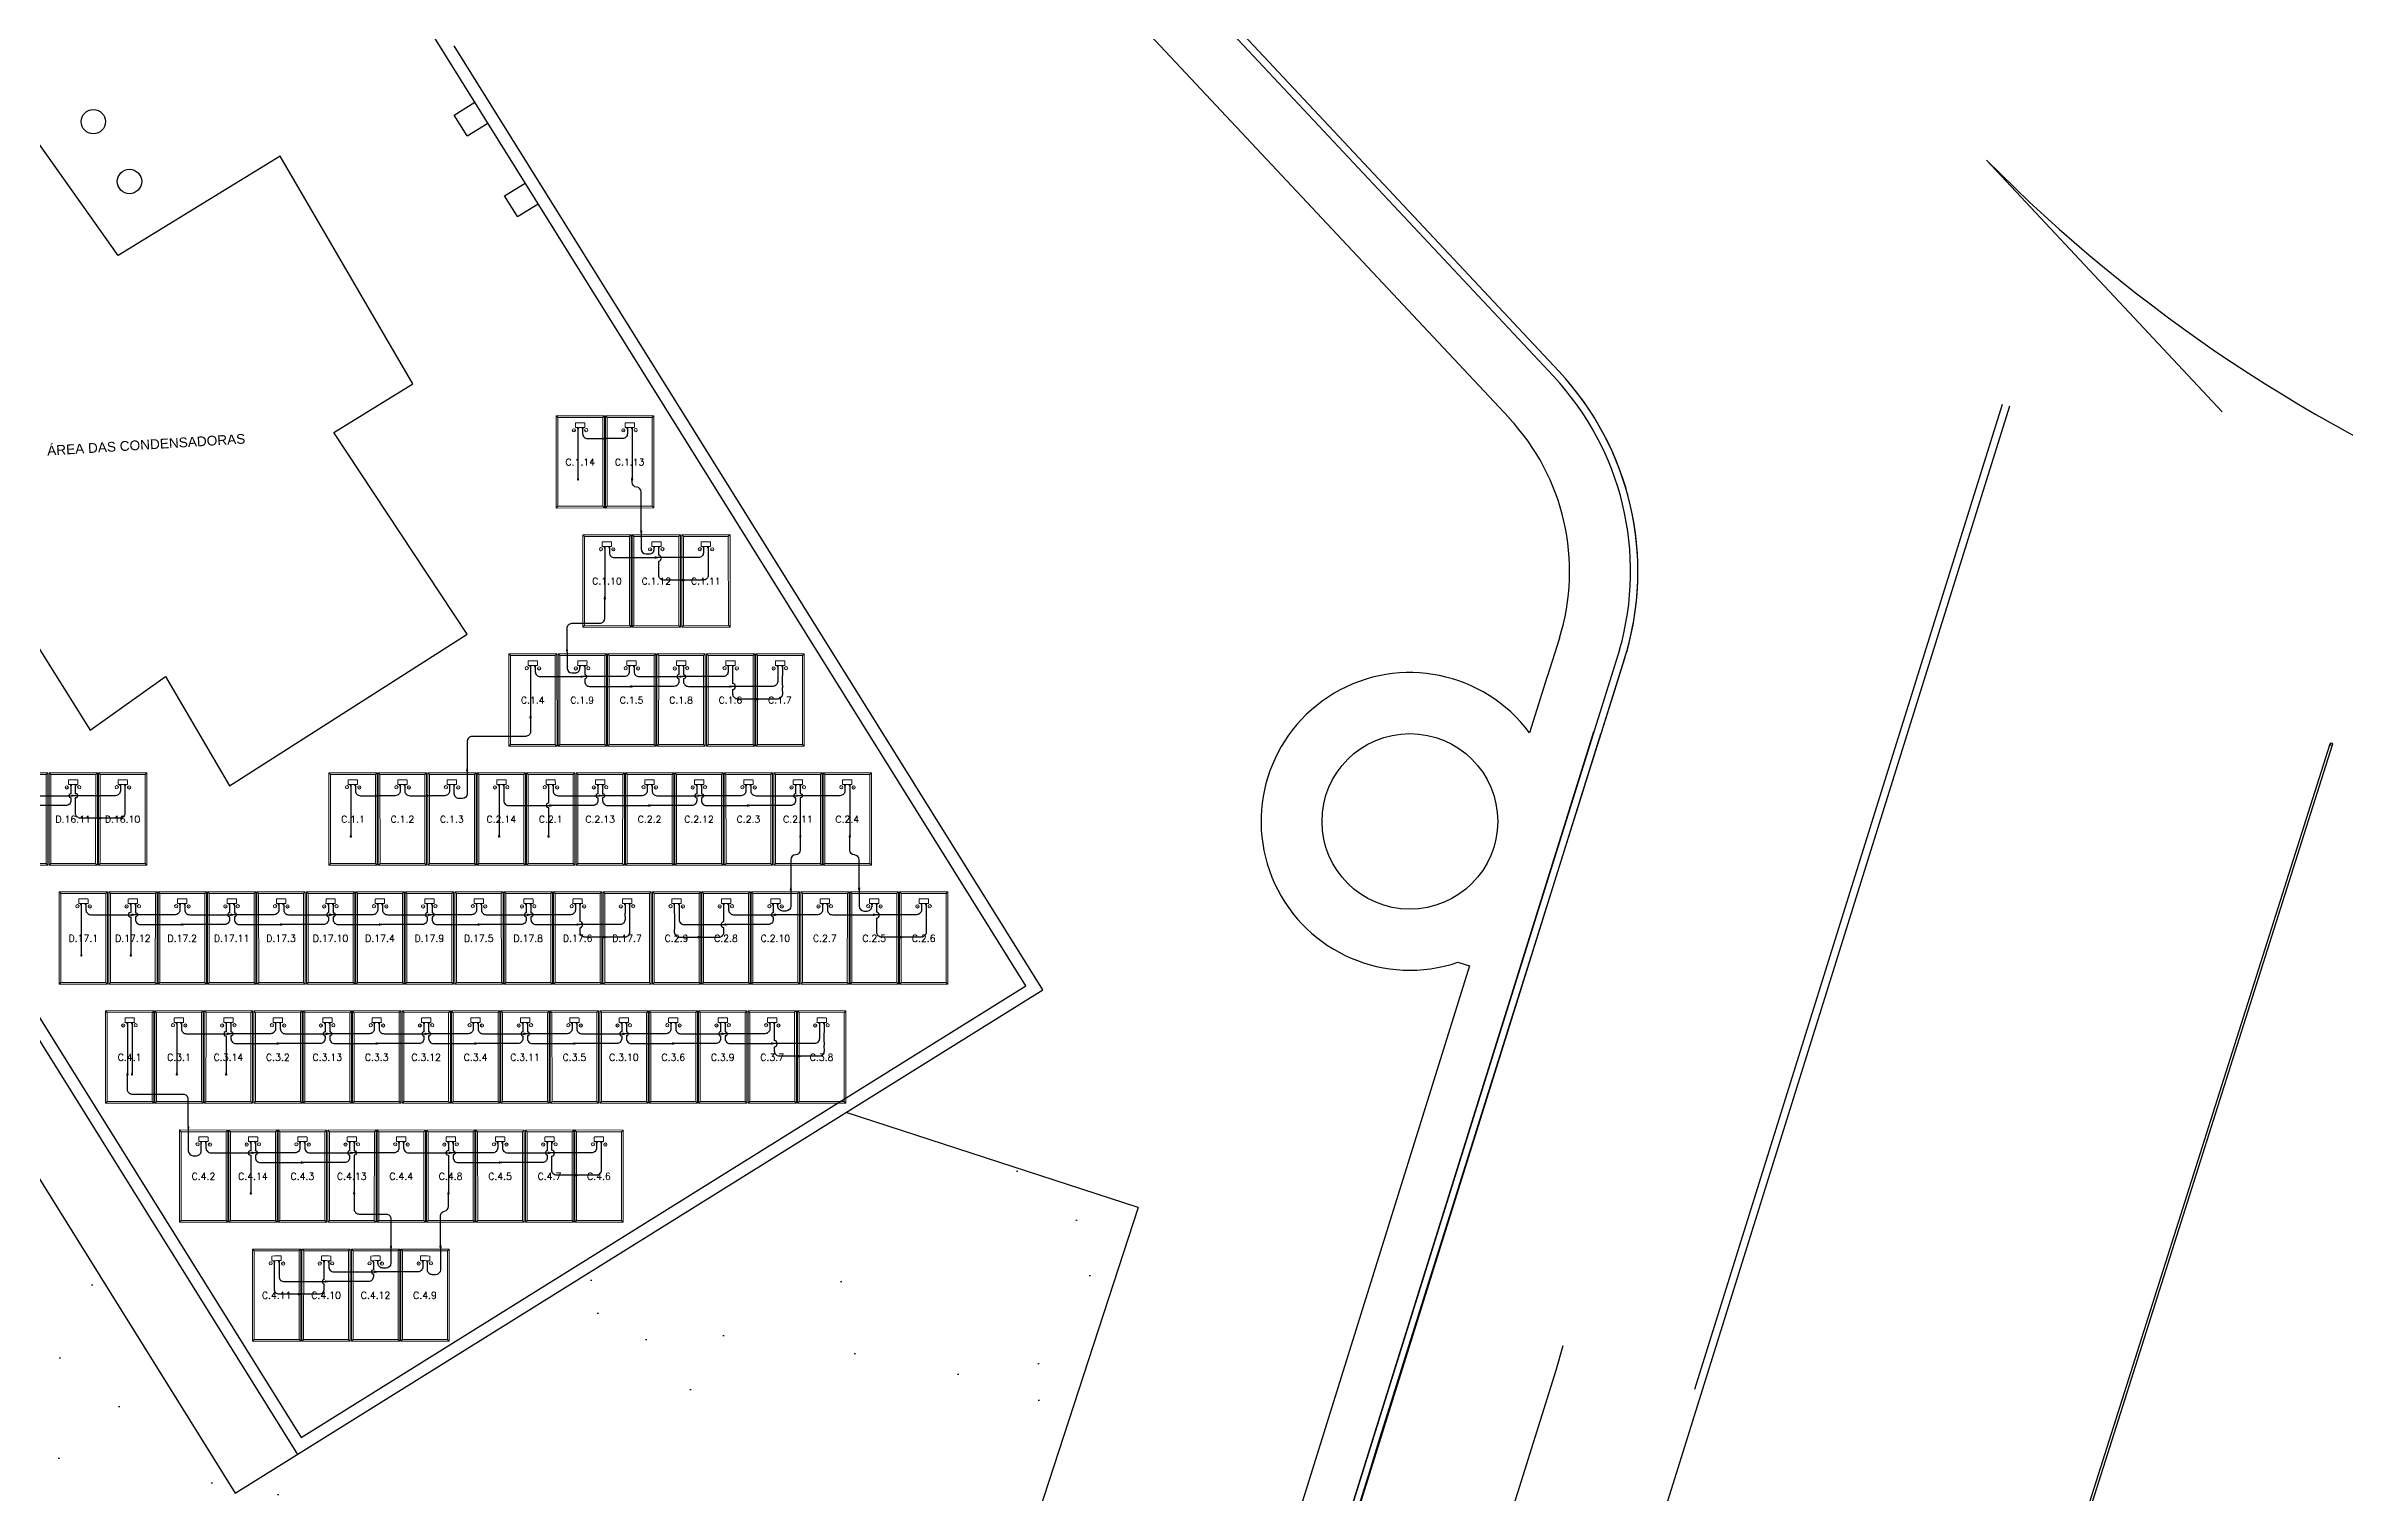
# Model space of a CAD drawing. Header units: metres. Extents: x 1796 to 2240, y -1398 to -999.
# Drawn here: x 2083.51 to 2130.64, y -1231.76 to -1202.08 of the extents above; entities that cross this region are included whole.
import ezdxf

# ---------------------------------------------------------------- set-up
doc = ezdxf.new("R2010")
doc.units = ezdxf.units.M
doc.header["$MEASUREMENT"] = 0
for name, color, linetype in [('ARQUITETURA', 253, 'CONTINUOUS'), ('CABO_MODULO_FV', 7, 'CONTINUOUS'), ('CABO_ORION_FV', 7, 'CONTINUOUS'), ('CONECTOR_MODULO_FV', 3, 'CONTINUOUS'), ('MÓDULOS FV', 7, 'CONTINUOUS')]:
    doc.layers.add(name, color=color, linetype=linetype)
doc.layers.add('MOD_ALOCADOS_A', color=5, linetype='CONTINUOUS', lineweight=9)
doc.layers.add('MODULOS_PV', color=2, linetype='CONTINUOUS', lineweight=9)
doc.styles.add('ENGECAD', font='arial.ttf')
doc.styles.add('R120-500', font='romans.shx', dxfattribs={"height": 1.5})

# ---------------------------------------------------------------- blocks, each defined once
blk = doc.blocks.new('modulo')
at = {"layer": 'MODULOS_PV', "color": 8}
for p, q in [((-0.751, 2.014), (-0.753, 2.063)), ((-1.381, 1.342), (-1.43, 1.34)), ((0.577, 0.769), (0.626, 0.771)), ((-0.053, 0.097), (-0.051, 0.048))]:
    blk.add_line(p, q, dxfattribs=at)
for points in [[(-1.43, 1.34), (-0.753, 2.063), (0.626, 0.771), (-0.051, 0.048)], [(-1.381, 1.342), (-0.751, 2.014), (0.577, 0.769), (-0.053, 0.097)]]:
    blk.add_lwpolyline(points, close=True, dxfattribs=at)
for points in [[(-0.956, 1.498), (-0.935, 1.478), (-0.922, 1.492), (-0.943, 1.512)], [(-0.878, 1.581), (-0.857, 1.562), (-0.87, 1.548), (-0.891, 1.567)]]:
    blk.add_lwpolyline(points, dxfattribs=at)
at = {"layer": 'MODULOS_PV', "color": 1}
blk.add_circle((-0.963, 1.403), 0.0332, dxfattribs=at)
at = {"layer": 'MODULOS_PV', "color": 8}
blk.add_circle((-0.793, 1.591), 0.0332, dxfattribs=at)
blk.add_open_spline([(-0.986, 1.473), (-1.006, 1.493), (-1.027, 1.512), (-1.048, 1.532), (-1.048, 1.532), (-1.049, 1.534), (-1.049, 1.536), (-1.048, 1.538), (-1.048, 1.539), (-1.007, 1.583), (-0.966, 1.627), (-0.925, 1.67), (-0.924, 1.671), (-0.922, 1.672), (-0.919, 1.672), (-0.918, 1.671), (-0.917, 1.671), (-0.897, 1.652), (-0.876, 1.632), (-0.855, 1.613), (-0.855, 1.612), (-0.854, 1.611), (-0.854, 1.608), (-0.855, 1.606), (-0.855, 1.605), (-0.896, 1.561), (-0.937, 1.518), (-0.978, 1.474), (-0.979, 1.473), (-0.981, 1.472), (-0.984, 1.472), (-0.985, 1.473), (-0.986, 1.473)], degree=3, knots=[0, 0, 0, 0, 1, 1, 1, 1.002534, 1.003925, 1.008052, 1.008052, 1.008052, 2.008052, 2.008052, 2.008052, 2.012179, 2.01357, 2.016104, 2.016104, 2.016104, 3.016104, 3.016104, 3.016104, 3.018638, 3.02003, 3.024156, 3.024156, 3.024156, 4.024156, 4.024156, 4.024156, 4.028283, 4.029675, 4.032208, 4.032208, 4.032208, 4.032208], dxfattribs=at)
at = {"layer": 'MODULOS_PV', "color": 1, "insert": (-0.997, 1.409), "char_height": 0.0572, "width": 0.10748, "attachment_point": 1, "rotation": 46.8722}
blk.add_mtext('+', dxfattribs=at)
at = {"layer": 'MODULOS_PV', "color": 8, "insert": (-0.827, 1.597), "char_height": 0.0572, "width": 0.10748, "attachment_point": 1, "rotation": 46.8722}
blk.add_mtext('-', dxfattribs=at)
blk = doc.blocks.new('CONECTOR_PLACA')
at = {"layer": 'CONECTOR_MODULO_FV'}
blk.add_hatch(color=256, dxfattribs=at).paths.add_polyline_path([(-0.001, -0.018), (0.001, -0.018), (0.001, -0.024), (0, -0.024), (-0.001, -0.024)])
for p, q in [((0, 0), (-0.006, 0)), ((-0.006, 0), (-0.006, -0.018)), ((0.006, 0), (0, 0)), ((0.006, -0.018), (0.006, 0)), ((-0.006, -0.018), (0.006, -0.018)), ((-0.001, -0.018), (-0.001, -0.024)), ((0.001, -0.018), (0.001, -0.024))]:
    blk.add_line(p, q, dxfattribs=at)
for points in [[(-0.002, -0.018), (-0.002, -0.022), (-0.001, -0.023), (-0.001, -0.024), (0, -0.024)], [(0.002, -0.018), (0.002, -0.022), (0.001, -0.023), (0.001, -0.024), (0, -0.024)]]:
    blk.add_lwpolyline(points, dxfattribs=at)
blk = doc.blocks.new('CONECTOR ORION')
at = {"layer": 'CONECTOR_MODULO_FV', "true_color": 0xf8d731}
blk.add_hatch(color=40, dxfattribs=at).paths.add_polyline_path([(-537.822, -669.536), (-537.822, -669.538), (-537.816, -669.538), (-537.816, -669.537), (-537.816, -669.536)])
at = {"layer": 'CONECTOR_MODULO_FV', "color": 40, "true_color": 0xf8d731}
for p, q in [((-537.84, -669.537), (-537.84, -669.531)), ((-537.84, -669.531), (-537.822, -669.531)), ((-537.84, -669.543), (-537.84, -669.537)), ((-537.822, -669.543), (-537.84, -669.543)), ((-537.822, -669.531), (-537.822, -669.543)), ((-537.822, -669.536), (-537.816, -669.536)), ((-537.822, -669.538), (-537.816, -669.538))]:
    blk.add_line(p, q, dxfattribs=at)
for points in [[(-537.822, -669.534), (-537.818, -669.534), (-537.817, -669.536), (-537.816, -669.536), (-537.816, -669.537)], [(-537.822, -669.539), (-537.818, -669.539), (-537.817, -669.538), (-537.816, -669.538), (-537.816, -669.537)]]:
    blk.add_lwpolyline(points, dxfattribs=at)

msp = doc.modelspace()

# ---------------------------------------------------------------- hatches: boundary and pattern name
at = {"layer": 'ARQUITETURA'}
h = msp.add_hatch(dxfattribs=at)
h.set_pattern_fill('AR-SAND', color=116, scale=3, angle=-46.877, style=0)
h.set_pattern_definition([(350.62296, (1466.5355, -762.2295), (4.089919, 4.08927), [0, -4.56, 0, -5.1, 0, -4.875]), (320.623, (1466.5355, -762.2295), (9.808834, 1.91215), [0, -2.46, 0, -4.11, 0, -1.575]), (280.62296, (1464.013, -759.536), (6.39856, -6.807323), [0, -1.5, 0, -5.4, 0, -7.05]), (270.623, (1464.013, -759.536), (8.08648, -4.78256), [0, -0.75, 0, -3.54, 0, -4.05])])
edge = h.paths.add_edge_path(flags=16)
edge.add_arc((2066.287, -1207.214), 1.5, 0, 360)
edge = h.paths.add_edge_path(flags=16)
edge.add_arc((2057.599, -1198.564), 1.5, 0, 360)
edge = h.paths.add_edge_path(flags=16)
edge.add_arc((2073.665, -1217.85), 1.5, 0, 360)
edge = h.paths.add_edge_path()
edge.add_line((2077.352, -1309.792), (2085.445, -1302.211))
edge.add_line((2085.445, -1302.211), (2073.239, -1273.427))
edge.add_line((2073.239, -1273.427), (2067.011, -1271.396))
edge.add_line((2067.011, -1271.396), (2078.13, -1237.298))
edge.add_line((2078.13, -1237.298), (2099.861, -1244.384))
edge.add_line((2099.861, -1244.384), (2105.891, -1225.893))
edge.add_line((2105.891, -1225.893), (2099.905, -1223.941))
edge.add_line((2099.905, -1223.941), (2088.659, -1230.952))
edge.add_line((2088.659, -1230.952), (2087.386, -1231.745))
edge.add_line((2087.386, -1231.745), (2081.302, -1221.986))
edge.add_line((2081.302, -1221.986), (2075.324, -1212.397))
edge.add_arc((2015.073, -1249.958), 71, 31.93963, 58.40362)
edge.add_line((2052.273, -1189.483), (2051.642, -1190.504))
edge.add_line((2051.642, -1190.504), (2053.79, -1191.88))
edge.add_line((2053.79, -1191.88), (2048.269, -1200.819))
edge.add_line((2048.269, -1200.819), (2046.144, -1199.883))
edge.add_line((2046.144, -1199.883), (2045.083, -1201.601))
edge.add_line((2045.083, -1201.601), (2040.549, -1199.602))
edge.add_line((2040.549, -1199.602), (2026.147, -1232.207))
edge.add_line((2026.147, -1232.207), (2038.654, -1250.543))
edge.add_line((2038.654, -1250.543), (2041.807, -1254.475))
edge.add_line((2041.807, -1254.475), (2044.458, -1252.416))
edge.add_arc((2056.298, -1243.206), 15, -76.2429, 217.8803, ccw=False)
edge.add_line((2059.865, -1257.775), (2060.07, -1259.076))
edge.add_line((2060.07, -1259.076), (2062.972, -1258.62))
edge.add_line((2062.972, -1258.62), (2063.461, -1261.731))
edge.add_line((2063.461, -1261.731), (2056.398, -1262.842))
edge.add_line((2056.398, -1262.842), (2055.909, -1259.731))
edge.add_line((2055.909, -1259.731), (2057.581, -1259.468))
edge.add_line((2057.581, -1259.468), (2057.377, -1258.167))
edge.add_arc((2056.298, -1243.206), 15, 229.7345, 274.1253, ccw=False)
edge.add_line((2046.603, -1254.651), (2042.748, -1259.156))
edge.add_line((2042.748, -1259.156), (2047.014, -1260.547))
edge.add_line((2047.014, -1260.547), (2045.299, -1265.809))
edge.add_line((2045.299, -1265.809), (2040.345, -1264.193))
edge.add_line((2040.345, -1264.193), (2039.012, -1268.282))
edge.add_line((2039.012, -1268.282), (2061.183, -1275.512))
edge.add_line((2061.183, -1275.512), (2054.053, -1297.379))
edge.add_line((2054.053, -1297.379), (2078.772, -1305.439))
edge.add_line((2078.772, -1305.439), (2077.352, -1309.792))

# ---------------------------------------------------------------- linework, layer by layer
for p, q in [((2067.924, -1159.218, 0), (2114.402, -1208.852, 0)), ((2068.034, -1159.115, 0), (2114.512, -1208.75, 0)), ((2066.912, -1159.979, 0), (2113.49, -1209.706, 0)), ((2114.402, -1208.851), (2091.823, -1184.74)), ((2114.511, -1208.749), (2091.933, -1184.637)), ((2103.59, -1221.349), (2091.66, -1202.213)), ((2103.934, -1221.429), (2091.872, -1202.081)), ((2128.108, -1209.582), (2123.276, -1204.42)), ((2123.747, -1209.464, 0), (2100.959, -1282.466)), ((2117.299, -1229.615), (2123.604, -1209.42, 0)), ((2076.597, -1211.604), (2088.659, -1230.952)), ((2076.809, -1211.471), (2088.739, -1230.607)), ((2075.324, -1212.397), (2087.386, -1231.745)), ((2114.523, -1214.221, 0), (2114.274, -1215.01, 0)), ((2115.757, -1214.458, 0), (2100.485, -1263.351)), ((2115.85, -1214.648, 0), (2115.371, -1216.18)), ((2114.271, -1215.007), (2113.91, -1216.162)), ((2100.485, -1263.351), (2115.227, -1216.135)), ((2100.628, -1263.396), (2115.371, -1216.18)), ((2116.346, -1260.485, 0), (2130.318, -1216.385, 0)), ((2116.402, -1260.473, 0), (2130.365, -1216.404, 0)), ((2112.681, -1220.938, 0), (2099.53, -1263.053, 0)), ((2112.442, -1220.863, 0), (2112.681, -1220.938, 0)), ((2087.386, -1231.745), (2103.934, -1221.429)), ((2088.739, -1230.607), (2103.59, -1221.349)), ((2105.891, -1225.893), (2099.905, -1223.941)), ((2105.891, -1225.893), (2092.448, -1267.116)), ((2111.738, -1227.8), (2100.627, -1263.392)), ((2114.59, -1228.729), (2114.447, -1229.23)), ((2114.447, -1229.23), (2103.491, -1264.286))]:
    msp.add_line(p, q, dxfattribs=at)
msp.add_lwpolyline([(2079.183, -1207.759), (2084.412, -1216.106), (2085.953, -1215.005), (2087.269, -1217.248), (2092.139, -1214.135), (2089.408, -1210.007), (2091.024, -1209.007), (2088.306, -1204.338), (2084.983, -1206.379), (2082.172, -1202.415), (2080.869, -1203.254), (2082.512, -1205.728)], close=True, dxfattribs=at)
at = {"layer": 'ARQUITETURA', "color": 6}
for centre in [(2084.477, -1203.632), (2085.218, -1204.859)]:
    msp.add_circle(centre, 0.25, dxfattribs=at)
at = {"layer": 'ARQUITETURA'}
for centre, radius in [((2111.458, -1217.976), 1.8), ((2130.342, -1216.393, 0), 0.025)]:
    msp.add_circle(centre, radius, dxfattribs=at)
for centre, radius, start, end in [((2015.073, -1249.958), 90.25, 31.93963, 79.39324), ((2146.034, -1181.927, 0), 25, 223.2443, 254.3581), ((2146.038, -1181.928), 32, 224.658, 271.2068), ((2110.132, -1212.851, 0), 5.85, 344.0554, 43.1192), ((2110.132, -1212.851, 0), 6, 342.6638, 43.1278), ((2110.132, -1212.851, 0), 6, 12.8958, 43.1192), ((2110.132, -1212.851, 0), 4.6, 342.6638, 43.1192), ((2110.133, -1212.851, 0), 6, 344.0549, 12.896), ((13583.706, -4824.427, 0), 12022.565, 162.5273114, 162.7707344), ((2110.132, -1212.851, 0), 6, 342.6638, 344.0554), ((2111.458, -1217.976, 0), 3.05, 36.5008, 288.8185)]:
    msp.add_arc(centre, radius, start, end, dxfattribs=at)
at = {"layer": 'CABO_MODULO_FV', "color": 1}
for p, q in [((2094.41, -1209.929), (2094.41, -1210.929)), ((2092.792, -1217.249), (2092.792, -1218.249)), ((2099.979, -1217.249), (2099.979, -1218.249)), ((2085.175, -1222.129), (2085.175, -1223.129))]:
    msp.add_line(p, q, dxfattribs=at)
at = {"layer": 'CABO_MODULO_FV'}
for p, q in [((2095.518, -1209.929), (2095.518, -1210.929)), ((2094.958, -1212.369), (2094.958, -1213.369)), ((2093.438, -1214.809), (2093.438, -1215.809)), ((2089.753, -1217.249), (2089.753, -1218.249)), ((2084.231, -1219.689), (2084.231, -1220.689)), ((2085.27, -1222.129), (2085.27, -1223.129)), ((2086.188, -1222.129), (2086.188, -1223.129))]:
    msp.add_line(p, q, dxfattribs=at)
for points in [[(2094.505, -1209.929), (2094.505, -1210.029, 0.414214), (2094.605, -1210.129), (2094.938, -1210.129)], [(2096.98, -1212.369), (2096.98, -1212.469, -0.414214), (2096.88, -1212.569), (2096.037, -1212.569)], [(2096.548, -1213.029), (2096.166, -1213.029, -0.414214), (2096.066, -1212.929), (2096.066, -1212.643, 0.823789), (2096.066, -1212.516), (2096.066, -1212.369)], [(2095.46, -1214.809), (2095.46, -1214.909, -0.414214), (2095.36, -1215.009), (2094.517, -1215.009)], [(2094.548, -1214.809), (2094.548, -1214.968, -1), (2094.548, -1215.053), (2094.548, -1215.109, 0.414214), (2094.648, -1215.209), (2095.488, -1215.209)], [(2097.486, -1214.809), (2097.486, -1214.909, -0.414214), (2097.386, -1215.009), (2096.543, -1215.009)], [(2096.573, -1214.809), (2096.573, -1214.968, -1), (2096.573, -1215.053), (2096.573, -1215.109, 0.414214), (2096.673, -1215.209), (2097.513, -1215.209)], [(2098.599, -1214.809), (2098.597, -1215.167, -0.030541), (2098.597, -1215.255), (2098.599, -1215.369, -0.414214), (2098.499, -1215.469), (2098.116, -1215.469)], [(2085.031, -1217.249), (2085.031, -1217.349, -0.414214), (2084.931, -1217.449), (2084.081, -1217.449)], [(2084.595, -1217.909), (2084.212, -1217.909, -0.414214), (2084.112, -1217.809), (2084.112, -1217.488, 1.248285), (2084.112, -1217.409), (2084.112, -1217.249)], [(2090.766, -1217.249), (2090.766, -1217.349, -0.414214), (2090.666, -1217.449), (2090.331, -1217.449)], [(2091.779, -1217.249), (2091.779, -1217.349, -0.414214), (2091.679, -1217.449), (2091.344, -1217.449)], [(2092.888, -1217.249), (2092.888, -1217.408, 0.019584), (2092.888, -1217.493), (2092.888, -1217.549, 0.414214), (2092.988, -1217.649), (2093.828, -1217.649)], [(2093.805, -1217.249), (2093.805, -1217.605, 1.060465), (2093.805, -1217.691), (2093.805, -1218.249)], [(2095.827, -1217.249), (2095.827, -1217.349, -0.414214), (2095.727, -1217.449), (2094.884, -1217.449)], [(2094.914, -1217.249), (2094.914, -1217.408, -1), (2094.914, -1217.493), (2094.914, -1217.549, 0.414214), (2095.014, -1217.649), (2095.854, -1217.649)], [(2097.853, -1217.249), (2097.853, -1217.349, -0.414214), (2097.753, -1217.449), (2096.91, -1217.449)], [(2096.94, -1217.249), (2096.94, -1217.408, -1), (2096.94, -1217.493), (2096.94, -1217.549, 0.414214), (2097.04, -1217.649), (2097.88, -1217.649)], [(2099.879, -1217.249), (2099.879, -1217.349, -0.414214), (2099.779, -1217.449), (2098.936, -1217.449)], [(2098.966, -1217.249), (2098.966, -1217.407, -1.039504), (2098.966, -1217.495), (2098.966, -1218.249)], [(2100.17, -1219.388), (2100.17, -1219.713, 0.414211), (2100.27, -1219.813), (2100.336, -1219.813, 0.414214), (2100.436, -1219.713), (2100.436, -1219.689)], [(2086.253, -1219.689), (2086.253, -1219.789, -0.414214), (2086.153, -1219.889), (2085.31, -1219.889)], [(2085.341, -1219.689), (2085.341, -1219.848, -1), (2085.341, -1219.933), (2085.341, -1219.989, 0.414214), (2085.441, -1220.089), (2086.281, -1220.089)], [(2088.279, -1219.689), (2088.279, -1219.789, -0.414214), (2088.179, -1219.889), (2087.336, -1219.889)], [(2087.367, -1219.689), (2087.367, -1219.848, -1), (2087.367, -1219.933), (2087.367, -1219.989, 0.414214), (2087.467, -1220.089), (2088.307, -1220.089)], [(2090.305, -1219.689), (2090.305, -1219.789, -0.414214), (2090.205, -1219.889), (2089.362, -1219.889)], [(2089.393, -1219.689), (2089.393, -1219.848, -1), (2089.393, -1219.933), (2089.393, -1219.989, 0.414214), (2089.493, -1220.089), (2090.333, -1220.089)], [(2092.331, -1219.689), (2092.331, -1219.789, -0.414214), (2092.231, -1219.889), (2091.388, -1219.889)], [(2091.419, -1219.689), (2091.419, -1219.848, -1), (2091.419, -1219.933), (2091.419, -1219.989, 0.414214), (2091.519, -1220.089), (2092.359, -1220.089)], [(2094.357, -1219.689), (2094.357, -1219.789, -0.414214), (2094.257, -1219.889), (2093.414, -1219.889)], [(2093.445, -1219.689), (2093.445, -1219.848, -1), (2093.445, -1219.933), (2093.445, -1219.989, 0.414214), (2093.545, -1220.089), (2094.385, -1220.089)], [(2095.467, -1219.689), (2095.465, -1220.047, -0.030541), (2095.465, -1220.135), (2095.467, -1220.249, -0.414214), (2095.367, -1220.349), (2094.984, -1220.349)], [(2096.384, -1219.689), (2096.386, -1220.047, 0.030541), (2096.386, -1220.135), (2096.384, -1220.249, 0.414214), (2096.484, -1220.349), (2096.867, -1220.349)], [(2098.41, -1219.689), (2098.41, -1219.848, 0.928013), (2098.41, -1219.933), (2098.41, -1219.989, -0.414214), (2098.31, -1220.089), (2097.47, -1220.089)], [(2097.497, -1219.689), (2097.497, -1219.789, 0.414214), (2097.597, -1219.889), (2098.431, -1219.889)], [(2099.523, -1219.689), (2099.523, -1219.789, 0.414214), (2099.623, -1219.889), (2100.457, -1219.889)], [(2101.545, -1219.689), (2101.543, -1220.047, -0.030541), (2101.543, -1220.135), (2101.545, -1220.249, -0.414214), (2101.445, -1220.349), (2101.062, -1220.349)], [(2088.21, -1222.129), (2088.21, -1222.229, -0.414214), (2088.11, -1222.329), (2087.266, -1222.329)], [(2087.297, -1222.129), (2087.297, -1222.288, -1), (2087.297, -1222.373), (2087.297, -1222.429, 0.414214), (2087.397, -1222.529), (2088.238, -1222.529)], [(2090.236, -1222.129), (2090.236, -1222.229, -0.414214), (2090.136, -1222.329), (2089.292, -1222.329)], [(2089.323, -1222.129), (2089.323, -1222.288, -1), (2089.323, -1222.373), (2089.323, -1222.429, 0.414214), (2089.423, -1222.529), (2090.264, -1222.529)], [(2092.262, -1222.129), (2092.262, -1222.229, -0.414214), (2092.162, -1222.329), (2091.318, -1222.329)], [(2091.349, -1222.129), (2091.349, -1222.288, -1), (2091.349, -1222.373), (2091.349, -1222.429, 0.414214), (2091.449, -1222.529), (2092.29, -1222.529)], [(2094.288, -1222.129), (2094.288, -1222.229, -0.414214), (2094.188, -1222.329), (2093.344, -1222.329)], [(2093.375, -1222.129), (2093.375, -1222.288, -1), (2093.375, -1222.373), (2093.375, -1222.429, 0.414214), (2093.475, -1222.529), (2094.316, -1222.529)], [(2096.314, -1222.129), (2096.314, -1222.229, -0.414214), (2096.214, -1222.329), (2095.37, -1222.329)], [(2095.401, -1222.129), (2095.401, -1222.288, -1), (2095.401, -1222.373), (2095.401, -1222.429, 0.414214), (2095.501, -1222.529), (2096.342, -1222.529)], [(2098.34, -1222.129), (2098.34, -1222.229, -0.414214), (2098.24, -1222.329), (2097.396, -1222.329)], [(2097.427, -1222.129), (2097.427, -1222.288, -1), (2097.427, -1222.373), (2097.427, -1222.429, 0.414214), (2097.527, -1222.529), (2098.368, -1222.529)], [(2099.453, -1222.129), (2099.451, -1222.487, -0.030541), (2099.451, -1222.575), (2099.453, -1222.689, -0.414214), (2099.353, -1222.789), (2098.97, -1222.789)], [(2086.424, -1224.268), (2086.424, -1224.729, 0.414211), (2086.524, -1224.829), (2086.59, -1224.829, 0.414214), (2086.69, -1224.729), (2086.69, -1224.569)], [(2088.712, -1224.569), (2088.712, -1224.669, -0.414214), (2088.612, -1224.769), (2087.769, -1224.769)], [(2087.8, -1224.569), (2087.8, -1224.728, -1), (2087.8, -1224.813), (2087.8, -1224.869, 0.414214), (2087.9, -1224.969), (2088.74, -1224.969)], [(2090.738, -1224.569), (2090.738, -1224.669, -0.414214), (2090.638, -1224.769), (2089.795, -1224.769)], [(2089.824, -1224.569), (2089.824, -1224.727, -1.039504), (2089.824, -1224.815), (2089.824, -1225.569)], [(2092.764, -1224.569), (2092.764, -1224.669, -0.414214), (2092.664, -1224.769), (2091.821, -1224.769)], [(2091.852, -1224.569), (2091.852, -1224.728, -1), (2091.852, -1224.813), (2091.852, -1224.869, 0.414214), (2091.952, -1224.969), (2092.792, -1224.969)], [(2094.79, -1224.569), (2094.79, -1224.669, -0.414214), (2094.69, -1224.769), (2093.847, -1224.769)], [(2094.356, -1225.229), (2093.974, -1225.229, -0.414214), (2093.874, -1225.129), (2093.874, -1224.841, 0.823789), (2093.874, -1224.714), (2093.874, -1224.569)], [(2091.59, -1226.708), (2091.59, -1227.169, -0.414211), (2091.49, -1227.269), (2091.424, -1227.269, -0.414214), (2091.324, -1227.169), (2091.324, -1227.009)], [(2088.672, -1227.669), (2088.29, -1227.669, -0.414214), (2088.19, -1227.569), (2088.19, -1227.512, 0.003607), (2088.19, -1227.347), (2088.19, -1227.009)], [(2090.216, -1227.009), (2090.216, -1227.168, 0.928013), (2090.216, -1227.253), (2090.216, -1227.309, -0.414214), (2090.116, -1227.409), (2089.275, -1227.409)], [(2089.302, -1227.009), (2089.302, -1227.109, 0.414214), (2089.402, -1227.209), (2090.236, -1227.209)]]:
    msp.add_lwpolyline(points, format="xyb", dxfattribs=at)
at = {"layer": 'CABO_MODULO_FV', "color": 1}
for points in [[(2095.423, -1209.929), (2095.423, -1210.029, -0.414214), (2095.323, -1210.129), (2094.987, -1210.129)], [(2095.705, -1212.068), (2095.705, -1212.393, 0.414211), (2095.805, -1212.493), (2095.871, -1212.493, 0.414214), (2095.971, -1212.393), (2095.971, -1212.369)], [(2095.053, -1212.369), (2095.053, -1212.469, 0.414214), (2095.153, -1212.569), (2095.988, -1212.569)], [(2097.079, -1212.369), (2097.077, -1212.727, -0.030541), (2097.077, -1212.815), (2097.079, -1212.929, -0.414214), (2096.979, -1213.029), (2096.597, -1213.029)], [(2094.185, -1214.508), (2094.185, -1214.833, 0.414211), (2094.285, -1214.933), (2094.351, -1214.933, 0.414214), (2094.451, -1214.833), (2094.451, -1214.809)], [(2093.534, -1214.809), (2093.534, -1214.909, 0.414214), (2093.634, -1215.009), (2094.468, -1215.009)], [(2096.477, -1214.809), (2096.477, -1214.968, 0.928013), (2096.477, -1215.053), (2096.477, -1215.109, -0.414214), (2096.377, -1215.209), (2095.537, -1215.209)], [(2095.56, -1214.809), (2095.56, -1214.909, 0.414214), (2095.66, -1215.009), (2096.494, -1215.009)], [(2098.502, -1214.809), (2098.502, -1214.968, -0.009954), (2098.502, -1215.053), (2098.502, -1215.109, -0.414214), (2098.402, -1215.209), (2097.562, -1215.209)], [(2098.067, -1215.469), (2097.685, -1215.469, -0.414214), (2097.585, -1215.369), (2097.585, -1215.275, 0.823789), (2097.585, -1215.148), (2097.585, -1214.809)], [(2092.141, -1216.948), (2092.141, -1217.409, -0.414211), (2092.041, -1217.509), (2091.975, -1217.509, -0.414214), (2091.875, -1217.409), (2091.875, -1217.249)], [(2084.017, -1217.249), (2084.017, -1217.408, 0.928013), (2084.017, -1217.493), (2084.017, -1217.549, -0.414214), (2083.917, -1217.649), (2083.076, -1217.649)], [(2083.097, -1217.249), (2083.097, -1217.349, 0.414214), (2083.197, -1217.449), (2084.032, -1217.449)], [(2085.126, -1217.249), (2085.124, -1217.607, -0.030541), (2085.124, -1217.695), (2085.126, -1217.809, -0.414214), (2085.026, -1217.909), (2084.644, -1217.909)], [(2089.849, -1217.249), (2089.849, -1217.349, 0.414214), (2089.949, -1217.449), (2090.282, -1217.449)], [(2090.862, -1217.249), (2090.862, -1217.349, 0.414214), (2090.962, -1217.449), (2091.295, -1217.449)], [(2094.817, -1217.249), (2094.817, -1217.408, 0.928013), (2094.817, -1217.493), (2094.817, -1217.549, -0.414214), (2094.717, -1217.649), (2093.877, -1217.649)], [(2093.901, -1217.249), (2093.901, -1217.349, 0.414214), (2094.001, -1217.449), (2094.835, -1217.449)], [(2096.843, -1217.249), (2096.843, -1217.408, 0.928013), (2096.843, -1217.493), (2096.843, -1217.549, -0.414214), (2096.743, -1217.649), (2095.903, -1217.649)], [(2095.927, -1217.249), (2095.927, -1217.349, 0.414214), (2096.027, -1217.449), (2096.861, -1217.449)], [(2098.869, -1217.249), (2098.869, -1217.408, 0.928013), (2098.869, -1217.493), (2098.869, -1217.549, -0.414214), (2098.769, -1217.649), (2097.929, -1217.649)], [(2097.953, -1217.249), (2097.953, -1217.349, 0.414214), (2098.053, -1217.449), (2098.887, -1217.449)], [(2098.772, -1219.388), (2098.772, -1219.713, -0.414211), (2098.672, -1219.813), (2098.606, -1219.813, -0.414214), (2098.506, -1219.713), (2098.506, -1219.689)], [(2084.326, -1219.689), (2084.326, -1219.789, 0.414214), (2084.426, -1219.889), (2085.261, -1219.889)], [(2085.244, -1219.689), (2085.244, -1219.847, 1.170805), (2085.244, -1219.935), (2085.244, -1220.689)], [(2087.27, -1219.689), (2087.27, -1219.848, 0.928013), (2087.27, -1219.933), (2087.27, -1219.989, -0.414214), (2087.17, -1220.089), (2086.33, -1220.089)], [(2086.352, -1219.689), (2086.352, -1219.789, 0.414214), (2086.452, -1219.889), (2087.287, -1219.889)], [(2089.296, -1219.689), (2089.296, -1219.848, 0.928013), (2089.296, -1219.933), (2089.296, -1219.989, -0.414214), (2089.196, -1220.089), (2088.356, -1220.089)], [(2088.378, -1219.689), (2088.378, -1219.789, 0.414214), (2088.478, -1219.889), (2089.313, -1219.889)], [(2091.322, -1219.689), (2091.322, -1219.848, 0.928013), (2091.322, -1219.933), (2091.322, -1219.989, -0.414214), (2091.222, -1220.089), (2090.382, -1220.089)], [(2090.404, -1219.689), (2090.404, -1219.789, 0.414214), (2090.504, -1219.889), (2091.339, -1219.889)], [(2093.348, -1219.689), (2093.348, -1219.848, 0.928013), (2093.348, -1219.933), (2093.348, -1219.989, -0.414214), (2093.248, -1220.089), (2092.408, -1220.089)], [(2092.43, -1219.689), (2092.43, -1219.789, 0.414214), (2092.53, -1219.889), (2093.365, -1219.889)], [(2095.374, -1219.689), (2095.374, -1219.848, 0.032284), (2095.374, -1219.933), (2095.374, -1219.989, -0.414214), (2095.274, -1220.089), (2094.434, -1220.089)], [(2094.935, -1220.349), (2094.553, -1220.349, -0.414214), (2094.453, -1220.249), (2094.453, -1220.156, 0.823789), (2094.453, -1220.029), (2094.453, -1219.689)], [(2096.481, -1219.689), (2096.481, -1219.848, 0.00454), (2096.481, -1219.933), (2096.481, -1219.989, 0.414214), (2096.581, -1220.089), (2097.421, -1220.089)], [(2096.915, -1220.349), (2097.298, -1220.349, 0.414214), (2097.398, -1220.249), (2097.398, -1220.157, -0.823789), (2097.398, -1220.03), (2097.398, -1219.689)], [(2099.423, -1219.689), (2099.423, -1219.789, -0.414214), (2099.323, -1219.889), (2098.48, -1219.889)], [(2101.449, -1219.689), (2101.449, -1219.789, -0.414214), (2101.349, -1219.889), (2100.506, -1219.889)], [(2101.013, -1220.349), (2100.631, -1220.349, -0.414214), (2100.531, -1220.249), (2100.531, -1219.963, 0.823789), (2100.531, -1219.836), (2100.531, -1219.689)], [(2086.283, -1222.129), (2086.283, -1222.229, 0.414214), (2086.383, -1222.329), (2087.218, -1222.329)], [(2087.201, -1222.129), (2087.201, -1222.287, 1.170805), (2087.201, -1222.375), (2087.201, -1223.129)], [(2089.227, -1222.129), (2089.227, -1222.288, 0.928013), (2089.227, -1222.373), (2089.227, -1222.429, -0.414214), (2089.127, -1222.529), (2088.286, -1222.529)], [(2088.309, -1222.129), (2088.309, -1222.229, 0.414214), (2088.409, -1222.329), (2089.244, -1222.329)], [(2091.253, -1222.129), (2091.253, -1222.288, 0.928013), (2091.253, -1222.373), (2091.253, -1222.429, -0.414214), (2091.153, -1222.529), (2090.312, -1222.529)], [(2090.335, -1222.129), (2090.335, -1222.229, 0.414214), (2090.435, -1222.329), (2091.27, -1222.329)], [(2093.279, -1222.129), (2093.279, -1222.288, 0.928013), (2093.279, -1222.373), (2093.279, -1222.429, -0.414214), (2093.179, -1222.529), (2092.338, -1222.529)], [(2092.361, -1222.129), (2092.361, -1222.229, 0.414214), (2092.461, -1222.329), (2093.296, -1222.329)], [(2095.305, -1222.129), (2095.305, -1222.288, 0.928013), (2095.305, -1222.373), (2095.305, -1222.429, -0.414214), (2095.205, -1222.529), (2094.364, -1222.529)], [(2094.387, -1222.129), (2094.387, -1222.229, 0.414214), (2094.487, -1222.329), (2095.322, -1222.329)], [(2097.331, -1222.129), (2097.331, -1222.288, 0.928013), (2097.331, -1222.373), (2097.331, -1222.429, -0.414214), (2097.231, -1222.529), (2096.39, -1222.529)], [(2096.413, -1222.129), (2096.413, -1222.229, 0.414214), (2096.513, -1222.329), (2097.348, -1222.329)], [(2099.357, -1222.129), (2099.357, -1222.288, -0.005144), (2099.357, -1222.373), (2099.357, -1222.429, -0.414214), (2099.257, -1222.529), (2098.416, -1222.529)], [(2098.922, -1222.789), (2098.539, -1222.789, -0.414214), (2098.439, -1222.689), (2098.439, -1222.596, 0.823789), (2098.439, -1222.469), (2098.439, -1222.129)], [(2086.785, -1224.569), (2086.785, -1224.669, 0.414214), (2086.885, -1224.769), (2087.72, -1224.769)], [(2087.703, -1224.569), (2087.703, -1224.727, 1.170805), (2087.703, -1224.815), (2087.703, -1225.569)], [(2089.729, -1224.569), (2089.729, -1224.728, 0.928013), (2089.729, -1224.813), (2089.729, -1224.869, -0.414214), (2089.629, -1224.969), (2088.789, -1224.969)], [(2088.811, -1224.569), (2088.811, -1224.669, 0.414214), (2088.911, -1224.769), (2089.746, -1224.769)], [(2090.837, -1224.569), (2090.837, -1224.669, 0.414214), (2090.937, -1224.769), (2091.772, -1224.769)], [(2091.755, -1224.569), (2091.755, -1224.727, 1.170805), (2091.755, -1224.815), (2091.755, -1225.569)], [(2093.781, -1224.569), (2093.781, -1224.728, 0.928013), (2093.781, -1224.813), (2093.781, -1224.869, -0.414214), (2093.681, -1224.969), (2092.841, -1224.969)], [(2092.863, -1224.569), (2092.863, -1224.669, 0.414214), (2092.963, -1224.769), (2093.798, -1224.769)], [(2094.887, -1224.569), (2094.886, -1224.927, -0.030541), (2094.886, -1225.015), (2094.887, -1225.129, -0.414214), (2094.787, -1225.229), (2094.405, -1225.229)], [(2090.577, -1226.708), (2090.577, -1227.033, -0.414211), (2090.477, -1227.133), (2090.411, -1227.133, -0.414214), (2090.311, -1227.033), (2090.311, -1227.009)], [(2088.286, -1227.009), (2088.286, -1227.168, 0.084216), (2088.286, -1227.253), (2088.286, -1227.309, 0.414214), (2088.386, -1227.409), (2089.226, -1227.409)], [(2089.203, -1227.009), (2089.201, -1227.367, 0.748884), (2089.201, -1227.455), (2089.203, -1227.569, -0.414214), (2089.103, -1227.669), (2088.721, -1227.669)], [(2091.229, -1227.009), (2091.229, -1227.109, -0.414214), (2091.129, -1227.209), (2090.285, -1227.209)]]:
    msp.add_lwpolyline(points, format="xyb", dxfattribs=at)
at = {"layer": 'CABO_ORION_FV', "color": 9, "linetype": 'ByBlock', "true_color": 0xbababa}
for points in [[(2095.705, -1212.02), (2095.705, -1211.225, 0.395259), (2095.612, -1211.125, -0.395259), (2095.518, -1211.025), (2095.518, -1210.978)], [(2094.185, -1214.46), (2094.185, -1214.016, -0.414214), (2094.285, -1213.916), (2094.858, -1213.916, 0.414214), (2094.958, -1213.816), (2094.958, -1213.418)], [(2093.438, -1215.858), (2093.438, -1216.133, -0.414214), (2093.338, -1216.233), (2092.241, -1216.233, 0.414214), (2092.141, -1216.333), (2092.141, -1216.9)], [(2098.966, -1218.298), (2098.966, -1218.561, -0.405812), (2098.869, -1218.661, 0.405812), (2098.772, -1218.761), (2098.772, -1219.34)], [(2089.824, -1225.618), (2089.824, -1225.925, 0.414214), (2089.924, -1226.025), (2090.477, -1226.025, -0.414214), (2090.577, -1226.125), (2090.577, -1226.66)]]:
    msp.add_lwpolyline(points, format="xyb", dxfattribs=at)
at = {"layer": 'CABO_ORION_FV', "color": 14, "linetype": 'ByBlock'}
for points in [[(2100.17, -1219.34), (2100.17, -1218.763, 0.401561), (2100.074, -1218.663, -0.401561), (2099.979, -1218.563), (2099.979, -1218.298)], [(2086.424, -1224.22), (2086.424, -1223.672, 0.414214), (2086.324, -1223.572), (2085.275, -1223.572, -0.414214), (2085.175, -1223.472), (2085.175, -1223.178)], [(2091.59, -1226.66), (2091.59, -1226.065, -0.363806), (2091.673, -1225.966, 0.363806), (2091.755, -1225.868), (2091.755, -1225.618)]]:
    msp.add_lwpolyline(points, format="xyb", dxfattribs=at)
at = {"layer": 'MÓDULOS FV', "color": 6}
for p, q in [((2091.873, -1203.5), (2092.297, -1203.236)), ((2092.138, -1203.925), (2091.873, -1203.5)), ((2092.138, -1203.925), (2092.562, -1203.66)), ((2092.905, -1205.155), (2093.329, -1204.89)), ((2093.169, -1205.579), (2092.905, -1205.155)), ((2093.169, -1205.579), (2093.593, -1205.315))]:
    msp.add_line(p, q, dxfattribs=at)

# ---------------------------------------------------------------- block references
at = {"layer": 'CONECTOR_MODULO_FV'}
for name, p, rotation in [('CONECTOR_PLACA', (2094.938, -1210.129), 90), ('CONECTOR ORION', (1424.873, -673.138), 90.00000000000001), ('CONECTOR ORION', (1425.981, -673.138), 90.00000000000001), ('CONECTOR ORION', (2765.242, -1749.859), 270), ('CONECTOR_PLACA', (2095.705, -1212.068), 180), ('CONECTOR_PLACA', (2095.988, -1212.569), 90), ('CONECTOR_PLACA', (2096.548, -1213.029), 90), ('CONECTOR ORION', (1425.421, -675.578), 90.00000000000001), ('CONECTOR ORION', (2763.722, -1752.299), 270), ('CONECTOR_PLACA', (2094.185, -1214.508), 180), ('CONECTOR_PLACA', (2094.468, -1215.009), 90), ('CONECTOR_PLACA', (2096.494, -1215.009), 90), ('CONECTOR_PLACA', (2095.488, -1215.209), 90), ('CONECTOR_PLACA', (2097.513, -1215.209), 90), ('CONECTOR_PLACA', (2098.067, -1215.469), 90), ('CONECTOR ORION', (1423.901, -678.018), 90.00000000000001), ('CONECTOR_PLACA', (2084.032, -1217.449), 90), ('CONECTOR_PLACA', (2090.282, -1217.449), 90), ('CONECTOR_PLACA', (2091.295, -1217.449), 90), ('CONECTOR_PLACA', (2094.835, -1217.449), 90), ('CONECTOR_PLACA', (2096.861, -1217.449), 90), ('CONECTOR_PLACA', (2098.887, -1217.449), 90), ('CONECTOR_PLACA', (2084.595, -1217.909), 90), ('CONECTOR_PLACA', (2093.828, -1217.649), 90), ('CONECTOR_PLACA', (2095.854, -1217.649), 90), ('CONECTOR_PLACA', (2097.88, -1217.649), 90), ('CONECTOR ORION', (1420.216, -680.458), 90.00000000000001), ('CONECTOR ORION', (1423.255, -680.458), 90.00000000000001), ('CONECTOR ORION', (1424.268, -680.458), 90.00000000000001), ('CONECTOR ORION', (1429.429, -680.458), 90.00000000000001), ('CONECTOR ORION', (1430.442, -680.458), 90.00000000000001), ('CONECTOR ORION', (2769.707, -1757.179), 270), ('CONECTOR_PLACA', (2100.17, -1219.388), 180), ('CONECTOR_PLACA', (2085.261, -1219.889), 90), ('CONECTOR_PLACA', (2086.281, -1220.089), 90), ('CONECTOR_PLACA', (2087.287, -1219.889), 90), ('CONECTOR_PLACA', (2088.307, -1220.089), 90), ('CONECTOR_PLACA', (2089.313, -1219.889), 90), ('CONECTOR_PLACA', (2090.333, -1220.089), 90), ('CONECTOR_PLACA', (2091.339, -1219.889), 90), ('CONECTOR_PLACA', (2092.359, -1220.089), 90), ('CONECTOR_PLACA', (2093.365, -1219.889), 90), ('CONECTOR_PLACA', (2094.385, -1220.089), 90), ('CONECTOR_PLACA', (2094.935, -1220.349), 90), ('CONECTOR_PLACA', (2096.867, -1220.349), 90.00000000000001), ('CONECTOR_PLACA', (2097.421, -1220.089), 90), ('CONECTOR_PLACA', (2098.431, -1219.889), 90), ('CONECTOR_PLACA', (2100.457, -1219.889), 90), ('CONECTOR_PLACA', (2101.013, -1220.349), 90), ('CONECTOR ORION', (1414.694, -682.898), 90.00000000000001), ('CONECTOR ORION', (1415.707, -682.898), 90.00000000000001), ('CONECTOR_PLACA', (2087.218, -1222.329), 90), ('CONECTOR_PLACA', (2088.238, -1222.529), 90), ('CONECTOR_PLACA', (2089.244, -1222.329), 90), ('CONECTOR_PLACA', (2090.264, -1222.529), 90), ('CONECTOR_PLACA', (2091.27, -1222.329), 90), ('CONECTOR_PLACA', (2092.29, -1222.529), 90), ('CONECTOR_PLACA', (2093.296, -1222.329), 90), ('CONECTOR_PLACA', (2094.316, -1222.529), 90), ('CONECTOR_PLACA', (2095.322, -1222.329), 90), ('CONECTOR_PLACA', (2096.342, -1222.529), 90), ('CONECTOR_PLACA', (2097.348, -1222.329), 90), ('CONECTOR_PLACA', (2098.368, -1222.529), 90), ('CONECTOR ORION', (1415.638, -685.338), 90.00000000000001), ('CONECTOR ORION', (1415.733, -685.338), 90.00000000000001), ('CONECTOR ORION', (1416.651, -685.338), 90.00000000000001), ('CONECTOR ORION', (1417.664, -685.338), 90.00000000000001), ('CONECTOR_PLACA', (2098.922, -1222.789), 90), ('CONECTOR_PLACA', (2087.72, -1224.769), 90), ('CONECTOR_PLACA', (2088.74, -1224.969), 90), ('CONECTOR_PLACA', (2089.746, -1224.769), 90), ('CONECTOR_PLACA', (2091.772, -1224.769), 90), ('CONECTOR_PLACA', (2092.792, -1224.969), 90), ('CONECTOR_PLACA', (2093.798, -1224.769), 90), ('CONECTOR_PLACA', (2094.356, -1225.229), 90), ('CONECTOR ORION', (1418.166, -687.778), 90.00000000000001), ('CONECTOR ORION', (1420.288, -687.778), 90.00000000000001), ('CONECTOR ORION', (1422.218, -687.778), 90.00000000000001), ('CONECTOR_PLACA', (2089.226, -1227.409), 90), ('CONECTOR_PLACA', (2090.236, -1227.209), 90), ('CONECTOR_PLACA', (2088.672, -1227.669), 90)]:
    msp.add_blockref(name, p, dxfattribs=dict(at, rotation=rotation))
at = {"layer": 'CONECTOR_MODULO_FV', "xscale": -1}
for name, p, rotation in [('CONECTOR_PLACA', (2094.987, -1210.129), 270), ('CONECTOR_PLACA', (2096.037, -1212.569), 270), ('CONECTOR_PLACA', (2096.597, -1213.029), 270), ('CONECTOR_PLACA', (2094.517, -1215.009), 270), ('CONECTOR_PLACA', (2096.543, -1215.009), 270), ('CONECTOR_PLACA', (2095.537, -1215.209), 270), ('CONECTOR_PLACA', (2097.562, -1215.209), 270), ('CONECTOR_PLACA', (2098.116, -1215.469), 270), ('CONECTOR ORION', (1422.604, -1754.739), 90), ('CONECTOR_PLACA', (2092.141, -1216.948), 180), ('CONECTOR_PLACA', (2084.081, -1217.449), 270), ('CONECTOR_PLACA', (2090.331, -1217.449), 270), ('CONECTOR_PLACA', (2091.344, -1217.449), 270), ('CONECTOR_PLACA', (2094.884, -1217.449), 270), ('CONECTOR_PLACA', (2096.91, -1217.449), 270), ('CONECTOR_PLACA', (2098.936, -1217.449), 270), ('CONECTOR_PLACA', (2084.644, -1217.909), 270), ('CONECTOR_PLACA', (2093.877, -1217.649), 270), ('CONECTOR_PLACA', (2095.903, -1217.649), 270), ('CONECTOR_PLACA', (2097.929, -1217.649), 270), ('CONECTOR ORION', (1429.235, -1757.179), 90), ('CONECTOR_PLACA', (2098.772, -1219.388), 180), ('CONECTOR_PLACA', (2085.31, -1219.889), 270), ('CONECTOR_PLACA', (2086.33, -1220.089), 270), ('CONECTOR_PLACA', (2087.336, -1219.889), 270), ('CONECTOR_PLACA', (2088.356, -1220.089), 270), ('CONECTOR_PLACA', (2089.362, -1219.889), 270), ('CONECTOR_PLACA', (2090.382, -1220.089), 270), ('CONECTOR_PLACA', (2091.388, -1219.889), 270), ('CONECTOR_PLACA', (2092.408, -1220.089), 270), ('CONECTOR_PLACA', (2093.414, -1219.889), 270), ('CONECTOR_PLACA', (2094.434, -1220.089), 270), ('CONECTOR_PLACA', (2094.984, -1220.349), 270), ('CONECTOR_PLACA', (2096.915, -1220.349), 270), ('CONECTOR_PLACA', (2097.47, -1220.089), 270), ('CONECTOR_PLACA', (2098.48, -1219.889), 270), ('CONECTOR_PLACA', (2100.506, -1219.889), 270), ('CONECTOR_PLACA', (2101.062, -1220.349), 270), ('CONECTOR_PLACA', (2087.266, -1222.329), 270), ('CONECTOR_PLACA', (2088.286, -1222.529), 270), ('CONECTOR_PLACA', (2089.292, -1222.329), 270), ('CONECTOR_PLACA', (2090.312, -1222.529), 270), ('CONECTOR_PLACA', (2091.318, -1222.329), 270), ('CONECTOR_PLACA', (2092.338, -1222.529), 270), ('CONECTOR_PLACA', (2093.344, -1222.329), 270), ('CONECTOR_PLACA', (2094.364, -1222.529), 270), ('CONECTOR_PLACA', (2095.37, -1222.329), 270), ('CONECTOR_PLACA', (2096.39, -1222.529), 270), ('CONECTOR_PLACA', (2097.396, -1222.329), 270), ('CONECTOR_PLACA', (2098.416, -1222.529), 270), ('CONECTOR_PLACA', (2098.97, -1222.789), 270), ('CONECTOR ORION', (1416.887, -1762.059), 90), ('CONECTOR_PLACA', (2086.424, -1224.268), 180), ('CONECTOR_PLACA', (2087.769, -1224.769), 270), ('CONECTOR_PLACA', (2088.789, -1224.969), 270), ('CONECTOR_PLACA', (2089.795, -1224.769), 270), ('CONECTOR_PLACA', (2091.821, -1224.769), 270), ('CONECTOR_PLACA', (2092.841, -1224.969), 270), ('CONECTOR_PLACA', (2093.847, -1224.769), 270), ('CONECTOR_PLACA', (2094.405, -1225.229), 270), ('CONECTOR ORION', (1421.04, -1764.499), 90), ('CONECTOR_PLACA', (2090.577, -1226.708), 180), ('CONECTOR ORION', (1422.053, -1764.499), 90), ('CONECTOR_PLACA', (2091.59, -1226.708), 180), ('CONECTOR_PLACA', (2089.275, -1227.409), 270), ('CONECTOR_PLACA', (2090.285, -1227.209), 270), ('CONECTOR_PLACA', (2088.721, -1227.669), 270)]:
    msp.add_blockref(name, p, dxfattribs=dict(at, rotation=rotation))
at = {"layer": 'CONECTOR_MODULO_FV'}
for p in [(2094.41, -1210.929), (2095.518, -1210.929), (2094.958, -1213.369), (2093.438, -1215.809), (2089.753, -1218.249), (2092.792, -1218.249), (2093.805, -1218.249), (2098.966, -1218.249), (2099.979, -1218.249), (2084.231, -1220.689), (2085.244, -1220.689), (2085.175, -1223.129), (2085.27, -1223.129), (2086.188, -1223.129), (2087.201, -1223.129), (2087.703, -1225.569), (2089.824, -1225.569), (2091.755, -1225.569)]:
    msp.add_blockref('CONECTOR_PLACA', p, dxfattribs=at)
at = {"layer": 'MÓDULOS FV', "rotation": 313.12783086684}
for p in [(2093.96, -1211.622), (2094.973, -1211.622), (2095.522, -1214.062), (2094.002, -1216.502), (2096.028, -1216.502), (2098.054, -1216.502), (2083.569, -1218.942), (2092.343, -1218.942), (2094.369, -1218.942), (2096.395, -1218.942), (2098.421, -1218.942), (2084.792, -1221.382), (2086.818, -1221.382), (2088.844, -1221.382), (2090.87, -1221.382), (2092.896, -1221.382), (2094.922, -1221.382), (2096.948, -1221.382), (2098.974, -1221.382), (2101, -1221.382), (2084.725, -1223.822), (2086.751, -1223.822), (2088.777, -1223.822), (2090.803, -1223.822), (2092.829, -1223.822), (2094.855, -1223.822), (2096.881, -1223.822), (2098.907, -1223.822), (2087.254, -1226.262), (2089.28, -1226.262), (2091.306, -1226.262), (2093.332, -1226.262), (2088.753, -1228.702), (2090.779, -1228.702)]:
    msp.add_blockref('modulo', p, dxfattribs=at)
at = {"layer": 'MÓDULOS FV', "xscale": -1}
for p, rotation in [((2095.5, -1214.062), 46.87216913315991), ((2097.526, -1214.062), 46.87216913315991), ((2093.98, -1216.502), 46.87216913315991), ((2096.006, -1216.502), 46.87216913315264), ((2098.032, -1216.502), 46.87216913315991), ((2083.547, -1218.942), 46.87216913315991), ((2085.576, -1218.942), 46.87216913315991), ((2090.295, -1218.942), 46.87216913315991), ((2091.308, -1218.942), 46.87216913315991), ((2092.321, -1218.942), 46.87216913315991), ((2094.347, -1218.942), 46.87216913315991), ((2096.373, -1218.942), 46.87216913315991), ((2098.399, -1218.942), 46.87216913315991), ((2100.425, -1218.942), 46.87216913315991), ((2084.77, -1221.382), 46.87216913315991), ((2086.796, -1221.382), 46.87216913315991), ((2088.822, -1221.382), 46.87216913315991), ((2090.848, -1221.382), 46.87216913315991), ((2092.874, -1221.382), 46.87216913315991), ((2094.9, -1221.382), 46.87216913315991), ((2096.926, -1221.382), 46.87216913315991), ((2098.952, -1221.382), 46.87216913315991), ((2100.978, -1221.382), 46.87216913315991), ((2086.729, -1223.822), 46.87216913315991), ((2088.755, -1223.822), 46.87216913315991), ((2090.781, -1223.822), 46.87216913315991), ((2092.807, -1223.822), 46.87216913315991), ((2094.833, -1223.822), 46.87216913315991), ((2096.859, -1223.822), 46.87216913315991), ((2098.885, -1223.822), 46.87216913315991), ((2087.232, -1226.262), 46.87216913315991), ((2089.258, -1226.262), 46.87216913315991), ((2091.284, -1226.262), 46.87216913315991), ((2093.31, -1226.262), 46.87216913315991), ((2095.336, -1226.262), 46.87216913315991), ((2088.731, -1228.702), 46.87216913315991), ((2090.757, -1228.702), 46.87216913315991)]:
    msp.add_blockref('modulo', p, dxfattribs=dict(at, rotation=rotation))

# ---------------------------------------------------------------- texts
at = {"layer": 'ARQUITETURA', "style": 'ENGECAD'}
msp.add_text('ÁREA DAS CONDENSADORAS', height=0.2, rotation=3.4916, dxfattribs=at).set_placement((2083.537, -1210.477))
at = {"layer": 'MOD_ALOCADOS_A', "color": 4, "char_height": 0.14, "attachment_point": 5, "style": 'R120-500'}
for s, insert in [('C.1.14', (2094.455, -1210.612)), ('C.1.13', (2095.468, -1210.612)), ('C.1.10', (2095.003, -1213.052)), ('C.1.12', (2096.016, -1213.052)), ('C.1.11', (2097.029, -1213.052)), ('C.1.4', (2093.483, -1215.492)), ('C.1.9', (2094.496, -1215.492)), ('C.1.5', (2095.509, -1215.492)), ('C.1.8', (2096.522, -1215.492)), ('C.1.6', (2097.535, -1215.492)), ('C.1.7', (2098.548, -1215.492)), ('C.1.1', (2089.799, -1217.932)), ('C.1.2', (2090.812, -1217.932)), ('C.1.3', (2091.825, -1217.932))]:
    msp.add_mtext_dynamic_manual_height_columns(s, width=0.992, gutter_width=7.5, heights=[0], dxfattribs=dict(at, insert=insert))
at = {"layer": 'MOD_ALOCADOS_A', "color": 5, "char_height": 0.14, "attachment_point": 5, "style": 'R120-500'}
for s, insert in [('D.16.11', (2084.063, -1217.932)), ('D.16.10', (2085.076, -1217.932))]:
    msp.add_mtext_dynamic_manual_height_columns(s, width=0.992, gutter_width=7.5, heights=[0], dxfattribs=dict(at, insert=insert))
at = {"layer": 'MOD_ALOCADOS_A', "color": 1, "char_height": 0.14, "attachment_point": 5, "style": 'R120-500'}
for s, insert in [('C.2.14', (2092.838, -1217.932)), ('C.2.1', (2093.851, -1217.932)), ('C.2.13', (2094.864, -1217.932)), ('C.2.2', (2095.877, -1217.932)), ('C.2.12', (2096.89, -1217.932)), ('C.2.3', (2097.903, -1217.932)), ('C.2.11', (2098.916, -1217.932)), ('C.2.4', (2099.929, -1217.932)), ('C.2.9', (2096.429, -1220.372)), ('C.2.8', (2097.442, -1220.372)), ('C.2.10', (2098.455, -1220.372)), ('C.2.7', (2099.468, -1220.372)), ('C.2.5', (2100.481, -1220.372)), ('C.2.6', (2101.494, -1220.372))]:
    msp.add_mtext_dynamic_manual_height_columns(s, width=0.992, gutter_width=7.5, heights=[0], dxfattribs=dict(at, insert=insert))
at = {"layer": 'MOD_ALOCADOS_A', "color": 6, "char_height": 0.14, "attachment_point": 5, "style": 'R120-500'}
for s, insert in [('D.17.1', (2084.273, -1220.372)), ('D.17.12', (2085.286, -1220.372)), ('D.17.2', (2086.299, -1220.372)), ('D.17.11', (2087.312, -1220.372)), ('D.17.3', (2088.325, -1220.372)), ('D.17.10', (2089.338, -1220.372)), ('D.17.4', (2090.351, -1220.372)), ('D.17.9', (2091.364, -1220.372)), ('D.17.5', (2092.377, -1220.372)), ('D.17.8', (2093.39, -1220.372)), ('D.17.6', (2094.403, -1220.372)), ('D.17.7', (2095.416, -1220.372))]:
    msp.add_mtext_dynamic_manual_height_columns(s, width=0.992, gutter_width=7.5, heights=[0], dxfattribs=dict(at, insert=insert))
at = {"layer": 'MOD_ALOCADOS_A', "color": 3, "char_height": 0.14, "attachment_point": 5, "style": 'R120-500'}
for s, insert in [('C.4.1', (2085.22, -1222.812)), ('C.4.2', (2086.735, -1225.252)), ('C.4.14', (2087.748, -1225.252)), ('C.4.3', (2088.761, -1225.252)), ('C.4.13', (2089.774, -1225.252)), ('C.4.4', (2090.787, -1225.252)), ('C.4.8', (2091.8, -1225.252)), ('C.4.5', (2092.813, -1225.252)), ('C.4.7', (2093.826, -1225.252)), ('C.4.6', (2094.839, -1225.252)), ('C.4.11', (2088.235, -1227.692)), ('C.4.10', (2089.248, -1227.692)), ('C.4.12', (2090.261, -1227.692)), ('C.4.9', (2091.274, -1227.692))]:
    msp.add_mtext_dynamic_manual_height_columns(s, width=0.992, gutter_width=7.5, heights=[0], dxfattribs=dict(at, insert=insert))
at = {"layer": 'MOD_ALOCADOS_A', "color": 2, "char_height": 0.14, "attachment_point": 5, "style": 'R120-500'}
for s, insert in [('C.3.1', (2086.233, -1222.812)), ('C.3.14', (2087.246, -1222.812)), ('C.3.2', (2088.259, -1222.812)), ('C.3.13', (2089.272, -1222.812)), ('C.3.3', (2090.285, -1222.812)), ('C.3.12', (2091.298, -1222.812)), ('C.3.4', (2092.311, -1222.812)), ('C.3.11', (2093.324, -1222.812)), ('C.3.5', (2094.337, -1222.812)), ('C.3.10', (2095.35, -1222.812)), ('C.3.6', (2096.363, -1222.812)), ('C.3.9', (2097.376, -1222.812)), ('C.3.7', (2098.389, -1222.812)), ('C.3.8', (2099.402, -1222.812))]:
    msp.add_mtext_dynamic_manual_height_columns(s, width=0.992, gutter_width=7.5, heights=[0], dxfattribs=dict(at, insert=insert))

doc.saveas('drawing.dxf')
